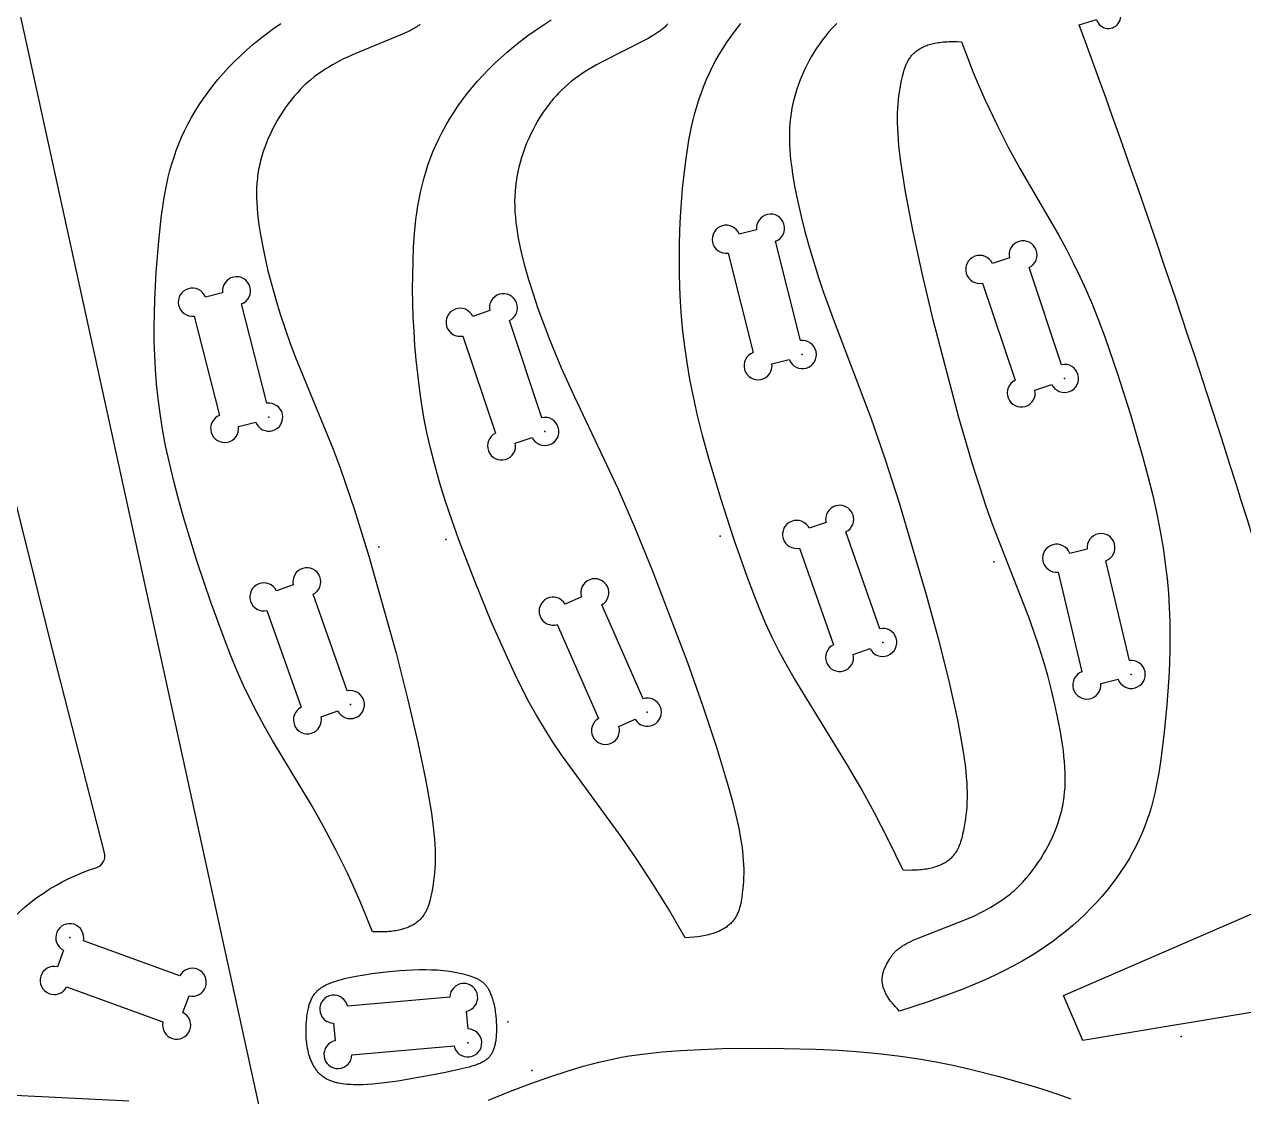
# Model space of a CAD drawing. Extents: x 1.1 to 47.1, y 0.9 to 47.1.
# Drawn here: x 11.59 to 30.28, y 20.75 to 37.19 of the extents above; entities that cross this region are included whole.
import ezdxf

# ---------------------------------------------------------------- set-up
doc = ezdxf.new("R2010")
doc.units = 0
doc.layers.add('DEFAULT', color=7, linetype='CONTINUOUS')
doc.layers.add('LAYER_05', color=7, linetype='CONTINUOUS')

msp = doc.modelspace()

# ---------------------------------------------------------------- linework, layer by layer
at = {"layer": 'DEFAULT'}
for points in [[(10.85, 40.375), (16.364, 15.184)], [(17.656, 37.196), (17.645, 37.187), (17.633, 37.178), (17.621, 37.169), (17.609, 37.161), (17.596, 37.152), (17.582, 37.143), (17.568, 37.135), (17.539, 37.118), (17.507, 37.1), (17.474, 37.083), (17.438, 37.066), (17.36, 37.03), (16.651, 36.74), (16.538, 36.689), (16.48, 36.662), (16.423, 36.633), (16.366, 36.603), (16.309, 36.572), (16.253, 36.538), (16.196, 36.504), (16.141, 36.467), (16.085, 36.428), (16.031, 36.387), (15.977, 36.344), (15.95, 36.321), (15.924, 36.298), (15.898, 36.274), (15.872, 36.25), (15.846, 36.225), (15.821, 36.199), (15.771, 36.145), (15.722, 36.09), (15.675, 36.032), (15.63, 35.972), (15.585, 35.911), (15.543, 35.848), (15.502, 35.783), (15.463, 35.718), (15.426, 35.651), (15.39, 35.584), (15.357, 35.516), (15.326, 35.447), (15.298, 35.378), (15.272, 35.31), (15.248, 35.241), (15.227, 35.173), (15.208, 35.104), (15.199, 35.07), (15.192, 35.036), (15.184, 35.001), (15.178, 34.967), (15.172, 34.932), (15.167, 34.897), (15.162, 34.862), (15.158, 34.827), (15.151, 34.756), (15.147, 34.683), (15.145, 34.609), (15.146, 34.533), (15.149, 34.455), (15.154, 34.374), (15.161, 34.291), (15.171, 34.206), (15.182, 34.117), (15.196, 34.026), (15.23, 33.833), (15.272, 33.628), (15.321, 33.415), (15.378, 33.195), (15.44, 32.971), (15.509, 32.746), (15.583, 32.521), (15.662, 32.3), (15.745, 32.083), (16.321, 30.68), (16.428, 30.393), (16.647, 29.749), (16.869, 29.037), (17.285, 27.547), (17.465, 26.835), (17.619, 26.177), (17.741, 25.592), (17.789, 25.331), (17.827, 25.096), (17.855, 24.886), (17.865, 24.79), (17.873, 24.7), (17.879, 24.615), (17.883, 24.534), (17.885, 24.457), (17.885, 24.385), (17.883, 24.315), (17.88, 24.248), (17.875, 24.184), (17.869, 24.122), (17.861, 24.061), (17.852, 24.001), (17.832, 23.883), (17.82, 23.824), (17.813, 23.795), (17.806, 23.765), (17.799, 23.736), (17.79, 23.708), (17.781, 23.679), (17.776, 23.665), (17.77, 23.651), (17.765, 23.637), (17.759, 23.624), (17.753, 23.61), (17.746, 23.597), (17.739, 23.583), (17.732, 23.57), (17.724, 23.557), (17.716, 23.545), (17.708, 23.532), (17.699, 23.52), (17.69, 23.507), (17.68, 23.495), (17.67, 23.484), (17.66, 23.472), (17.649, 23.461), (17.637, 23.45), (17.625, 23.439), (17.612, 23.429), (17.599, 23.418), (17.586, 23.408), (17.572, 23.399), (17.557, 23.389), (17.541, 23.38), (17.525, 23.371), (17.509, 23.363), (17.492, 23.355), (17.474, 23.347), (17.455, 23.339), (17.436, 23.332), (17.416, 23.325), (17.395, 23.319), (17.374, 23.313), (17.352, 23.307), (17.329, 23.302), (17.305, 23.297), (17.281, 23.293), (17.256, 23.289), (17.23, 23.285), (17.203, 23.282), (17.176, 23.279), (17.147, 23.277), (17.118, 23.275), (17.056, 23.273), (16.992, 23.273), (16.923, 23.275), (16.828, 23.514), (16.734, 23.742), (16.639, 23.958), (16.544, 24.164), (16.357, 24.545), (16.174, 24.89), (15.997, 25.202), (15.388, 26.212), (15.266, 26.426), (15.153, 26.635), (15.048, 26.843), (14.947, 27.055), (14.85, 27.275), (14.752, 27.51), (14.653, 27.762), (14.446, 28.33), (14.237, 28.95), (14.042, 29.582), (13.955, 29.891), (13.877, 30.187), (13.809, 30.466), (13.752, 30.731), (13.705, 30.983), (13.666, 31.223), (13.635, 31.454), (13.612, 31.679), (13.595, 31.898), (13.584, 32.114), (13.578, 32.329), (13.576, 32.543), (13.579, 32.756), (13.585, 32.968), (13.607, 33.391), (13.64, 33.811), (13.683, 34.228), (13.712, 34.436), (13.729, 34.54), (13.748, 34.643), (13.769, 34.746), (13.792, 34.849), (13.818, 34.952), (13.847, 35.054), (13.88, 35.156), (13.915, 35.258), (13.954, 35.36), (13.996, 35.461), (14.043, 35.562), (14.093, 35.662), (14.148, 35.762), (14.206, 35.861), (14.268, 35.96), (14.334, 36.058), (14.403, 36.154), (14.476, 36.25), (14.553, 36.345), (14.634, 36.438), (14.718, 36.53), (14.806, 36.621), (14.897, 36.709), (14.992, 36.797), (15.09, 36.882), (15.192, 36.966), (15.297, 37.048), (15.406, 37.128), (15.52, 37.206)], [(21.453, 37.2), (21.443, 37.189), (21.433, 37.179), (21.422, 37.168), (21.411, 37.157), (21.399, 37.146), (21.387, 37.136), (21.375, 37.125), (21.362, 37.115), (21.348, 37.105), (21.32, 37.084), (21.29, 37.063), (21.258, 37.042), (21.223, 37.021), (21.148, 36.977), (21.066, 36.933), (20.467, 36.63), (20.358, 36.571), (20.248, 36.507), (20.193, 36.473), (20.139, 36.437), (20.084, 36.4), (20.03, 36.361), (19.977, 36.32), (19.925, 36.277), (19.873, 36.232), (19.822, 36.184), (19.797, 36.16), (19.772, 36.135), (19.748, 36.109), (19.723, 36.082), (19.7, 36.055), (19.676, 36.027), (19.653, 35.999), (19.63, 35.97), (19.585, 35.91), (19.542, 35.848), (19.5, 35.785), (19.46, 35.719), (19.422, 35.652), (19.385, 35.583), (19.351, 35.513), (19.318, 35.442), (19.287, 35.37), (19.259, 35.297), (19.233, 35.224), (19.209, 35.15), (19.187, 35.076), (19.168, 35.002), (19.151, 34.929), (19.137, 34.854), (19.125, 34.78), (19.116, 34.705), (19.109, 34.63), (19.105, 34.553), (19.103, 34.476), (19.104, 34.397), (19.108, 34.317), (19.114, 34.235), (19.123, 34.151), (19.134, 34.065), (19.148, 33.976), (19.164, 33.886), (19.183, 33.792), (19.205, 33.695), (19.256, 33.493), (19.316, 33.281), (19.385, 33.061), (19.461, 32.835), (19.543, 32.607), (19.631, 32.377), (19.723, 32.15), (19.818, 31.926), (20.015, 31.493), (20.69, 30.064), (20.951, 29.459), (21.222, 28.796), (21.753, 27.406), (21.99, 26.735), (22.198, 26.109), (22.369, 25.546), (22.438, 25.295), (22.495, 25.067), (22.54, 24.863), (22.558, 24.769), (22.573, 24.681), (22.586, 24.597), (22.596, 24.518), (22.604, 24.442), (22.609, 24.37), (22.613, 24.301), (22.615, 24.234), (22.615, 24.17), (22.613, 24.107), (22.61, 24.046), (22.605, 23.985), (22.593, 23.866), (22.585, 23.806), (22.581, 23.776), (22.576, 23.746), (22.57, 23.716), (22.564, 23.687), (22.556, 23.657), (22.552, 23.643), (22.548, 23.629), (22.543, 23.614), (22.538, 23.6), (22.533, 23.586), (22.527, 23.572), (22.521, 23.558), (22.514, 23.544), (22.508, 23.531), (22.501, 23.517), (22.493, 23.504), (22.485, 23.491), (22.477, 23.478), (22.468, 23.465), (22.458, 23.453), (22.448, 23.44), (22.438, 23.428), (22.427, 23.416), (22.416, 23.404), (22.404, 23.393), (22.391, 23.382), (22.378, 23.37), (22.364, 23.36), (22.35, 23.349), (22.335, 23.339), (22.32, 23.329), (22.303, 23.319), (22.287, 23.309), (22.269, 23.3), (22.251, 23.291), (22.232, 23.282), (22.212, 23.274), (22.192, 23.266), (22.17, 23.258), (22.148, 23.251), (22.126, 23.244), (22.102, 23.237), (22.078, 23.231), (22.053, 23.225), (22.027, 23.219), (22, 23.214), (21.972, 23.209), (21.943, 23.205), (21.914, 23.2), (21.852, 23.193), (21.786, 23.188), (21.716, 23.185), (21.46, 23.627), (21.211, 24.029), (20.973, 24.393), (20.746, 24.723), (19.823, 25.991), (19.685, 26.194), (19.559, 26.392), (19.441, 26.59), (19.328, 26.792), (19.217, 27.003), (19.106, 27.23), (18.991, 27.477), (18.744, 28.036), (18.49, 28.654), (18.248, 29.287), (18.138, 29.596), (18.038, 29.893), (17.951, 30.174), (17.877, 30.44), (17.813, 30.692), (17.759, 30.934), (17.713, 31.166), (17.675, 31.392), (17.643, 31.613), (17.616, 31.832), (17.594, 32.05), (17.575, 32.268), (17.56, 32.486), (17.549, 32.702), (17.542, 32.918), (17.539, 33.134), (17.54, 33.348), (17.545, 33.562), (17.554, 33.775), (17.569, 33.987), (17.579, 34.093), (17.59, 34.198), (17.604, 34.303), (17.62, 34.408), (17.639, 34.513), (17.66, 34.617), (17.683, 34.721), (17.71, 34.824), (17.74, 34.928), (17.773, 35.031), (17.809, 35.133), (17.849, 35.236), (17.893, 35.338), (17.941, 35.439), (17.992, 35.54), (18.047, 35.641), (18.106, 35.741), (18.168, 35.84), (18.234, 35.938), (18.304, 36.035), (18.377, 36.131), (18.454, 36.226), (18.534, 36.32), (18.618, 36.413), (18.705, 36.504), (18.796, 36.594), (18.891, 36.682), (18.989, 36.769), (19.09, 36.854), (19.195, 36.937), (19.305, 37.02), (19.419, 37.101), (19.538, 37.182), (19.663, 37.263)], [(24.041, 37.208), (24.015, 37.182), (23.99, 37.156), (23.965, 37.129), (23.916, 37.073), (23.868, 37.014), (23.821, 36.954), (23.776, 36.891), (23.733, 36.827), (23.691, 36.762), (23.651, 36.695), (23.613, 36.626), (23.577, 36.557), (23.543, 36.487), (23.511, 36.416), (23.481, 36.344), (23.454, 36.272), (23.429, 36.2), (23.407, 36.127), (23.387, 36.055), (23.369, 35.981), (23.354, 35.908), (23.342, 35.833), (23.332, 35.757), (23.324, 35.68), (23.319, 35.601), (23.317, 35.521), (23.316, 35.438), (23.319, 35.354), (23.323, 35.267), (23.33, 35.178), (23.34, 35.086), (23.351, 34.991), (23.365, 34.894), (23.401, 34.688), (23.444, 34.472), (23.496, 34.247), (23.554, 34.016), (23.619, 33.782), (23.688, 33.547), (23.762, 33.312), (23.84, 33.082), (24.003, 32.635), (24.565, 31.158), (24.779, 30.535), (24.999, 29.853), (25.42, 28.426), (25.605, 27.739), (25.764, 27.098), (25.891, 26.525), (25.94, 26.269), (25.98, 26.037), (26.009, 25.83), (26.019, 25.735), (26.028, 25.646), (26.034, 25.562), (26.038, 25.482), (26.04, 25.406), (26.04, 25.333), (26.038, 25.264), (26.034, 25.197), (26.029, 25.133), (26.023, 25.071), (26.015, 25.01), (26.006, 24.95), (25.984, 24.831), (25.972, 24.772), (25.965, 24.743), (25.958, 24.713), (25.95, 24.684), (25.941, 24.655), (25.932, 24.627), (25.926, 24.613), (25.921, 24.599), (25.915, 24.585), (25.909, 24.571), (25.903, 24.557), (25.896, 24.544), (25.889, 24.531), (25.881, 24.517), (25.873, 24.504), (25.865, 24.492), (25.857, 24.479), (25.848, 24.466), (25.838, 24.454), (25.828, 24.442), (25.818, 24.43), (25.807, 24.419), (25.796, 24.407), (25.784, 24.396), (25.772, 24.385), (25.759, 24.375), (25.746, 24.365), (25.732, 24.354), (25.717, 24.345), (25.702, 24.335), (25.687, 24.326), (25.67, 24.317), (25.653, 24.309), (25.636, 24.301), (25.618, 24.293), (25.599, 24.285), (25.579, 24.278), (25.559, 24.271), (25.538, 24.265), (25.516, 24.259), (25.494, 24.253), (25.47, 24.248), (25.446, 24.243), (25.422, 24.238), (25.396, 24.234), (25.37, 24.231), (25.343, 24.228), (25.314, 24.225), (25.286, 24.223), (25.256, 24.221), (25.193, 24.219), (25.128, 24.218), (25.058, 24.22), (24.836, 24.682), (24.62, 25.101), (24.41, 25.483), (24.209, 25.829), (23.387, 27.164), (23.265, 27.378), (23.154, 27.585), (23.052, 27.791), (22.955, 28.001), (22.861, 28.221), (22.768, 28.455), (22.672, 28.71), (22.469, 29.287), (22.263, 29.923), (22.071, 30.572), (21.985, 30.889), (21.909, 31.193), (21.844, 31.48), (21.79, 31.75), (21.746, 32.007), (21.711, 32.252), (21.683, 32.487), (21.662, 32.715), (21.648, 32.939), (21.638, 33.159), (21.632, 33.378), (21.63, 33.597), (21.632, 33.814), (21.637, 34.031), (21.647, 34.247), (21.661, 34.462), (21.678, 34.676), (21.7, 34.889), (21.726, 35.101), (21.757, 35.311), (21.775, 35.415), (21.795, 35.52), (21.816, 35.623), (21.841, 35.727), (21.867, 35.829), (21.896, 35.932), (21.928, 36.033), (21.962, 36.135), (22, 36.235), (22.041, 36.336), (22.085, 36.435), (22.133, 36.534), (22.184, 36.632), (22.24, 36.73), (22.299, 36.827), (22.361, 36.923), (22.427, 37.018), (22.497, 37.112), (22.571, 37.204)], [(30.794, 22.106), (27.815, 21.611), (27.516, 22.299), (30.759, 23.707)], [(18.704, 20.696), (19.04, 20.83), (19.353, 20.948), (19.641, 21.05), (19.907, 21.138), (20.155, 21.213), (20.274, 21.246), (20.392, 21.276), (20.509, 21.303), (20.625, 21.328), (20.743, 21.351), (20.861, 21.371), (20.982, 21.39), (21.106, 21.406), (21.366, 21.434), (21.649, 21.455), (21.958, 21.472), (22.29, 21.484), (22.996, 21.491), (23.718, 21.476), (24.069, 21.459), (24.405, 21.436), (24.722, 21.406), (25.02, 21.37), (25.301, 21.328), (25.567, 21.282), (25.822, 21.231), (26.066, 21.176), (26.532, 21.057), (26.982, 20.93), (27.201, 20.862), (27.417, 20.791), (27.629, 20.716)], [(13.189, 20.677), (11.338, 20.771), (10.759, 20.794), (10.121, 20.808), (9.436, 20.806), (8.697, 20.785), (7.891, 20.745)]]:
    msp.add_lwpolyline(points, dxfattribs=at)
for points in [[(33.253, 18.998, 0.029534), (27.759, 37.187), (28.024, 37.266, 2.416438), (28.151, 37.503)], [(11.195, 23.252, -0.144918), (12.695, 24.262, 0.388986), (12.816, 24.488), (11.986, 27.723), (10.84, 32.307)]]:
    msp.add_lwpolyline(points, format="xyb", dxfattribs=at)
for points in [[(25.005, 22.061), (24.973, 22.093), (24.943, 22.125), (24.915, 22.155), (24.89, 22.185), (24.878, 22.2), (24.867, 22.214), (24.856, 22.229), (24.846, 22.243), (24.836, 22.257), (24.827, 22.271), (24.819, 22.285), (24.811, 22.298), (24.803, 22.311), (24.796, 22.325), (24.789, 22.338), (24.783, 22.351), (24.777, 22.363), (24.772, 22.376), (24.767, 22.389), (24.763, 22.401), (24.759, 22.413), (24.755, 22.425), (24.752, 22.437), (24.749, 22.449), (24.747, 22.46), (24.744, 22.472), (24.743, 22.483), (24.741, 22.494), (24.74, 22.505), (24.739, 22.516), (24.739, 22.527), (24.739, 22.537), (24.739, 22.548), (24.739, 22.558), (24.739, 22.568), (24.74, 22.578), (24.741, 22.588), (24.743, 22.598), (24.744, 22.608), (24.746, 22.617), (24.748, 22.627), (24.75, 22.636), (24.752, 22.645), (24.755, 22.654), (24.758, 22.663), (24.76, 22.672), (24.766, 22.689), (24.773, 22.706), (24.78, 22.722), (24.787, 22.738), (24.794, 22.754), (24.809, 22.783), (24.824, 22.812), (24.839, 22.838), (24.855, 22.863), (24.863, 22.875), (24.871, 22.887), (24.879, 22.899), (24.887, 22.91), (24.895, 22.921), (24.904, 22.932), (24.912, 22.942), (24.921, 22.952), (24.93, 22.962), (24.94, 22.972), (24.95, 22.982), (24.96, 22.991), (24.97, 23), (24.981, 23.009), (24.992, 23.018), (25.003, 23.027), (25.015, 23.036), (25.027, 23.044), (25.04, 23.053), (25.053, 23.061), (25.066, 23.07), (25.08, 23.078), (25.11, 23.095), (25.142, 23.112), (25.176, 23.128), (25.212, 23.145), (25.291, 23.179), (26.004, 23.458), (26.118, 23.507), (26.176, 23.533), (26.233, 23.561), (26.291, 23.59), (26.348, 23.621), (26.406, 23.653), (26.463, 23.687), (26.519, 23.723), (26.575, 23.761), (26.63, 23.801), (26.685, 23.843), (26.712, 23.865), (26.738, 23.888), (26.765, 23.911), (26.791, 23.935), (26.817, 23.96), (26.843, 23.985), (26.894, 24.038), (26.943, 24.093), (26.991, 24.15), (27.038, 24.209), (27.083, 24.27), (27.127, 24.332), (27.169, 24.396), (27.209, 24.461), (27.247, 24.527), (27.283, 24.593), (27.318, 24.661), (27.35, 24.729), (27.379, 24.797), (27.407, 24.865), (27.432, 24.934), (27.454, 25.002), (27.474, 25.07), (27.483, 25.104), (27.491, 25.138), (27.499, 25.172), (27.506, 25.206), (27.513, 25.241), (27.519, 25.276), (27.524, 25.311), (27.529, 25.346), (27.536, 25.417), (27.542, 25.49), (27.545, 25.564), (27.545, 25.64), (27.544, 25.718), (27.54, 25.799), (27.534, 25.882), (27.526, 25.967), (27.516, 26.056), (27.503, 26.148), (27.473, 26.342), (27.434, 26.547), (27.388, 26.761), (27.336, 26.981), (27.277, 27.206), (27.212, 27.433), (27.141, 27.658), (27.066, 27.881), (26.987, 28.099), (26.434, 29.512), (26.332, 29.801), (26.123, 30.448), (25.913, 31.164), (25.521, 32.66), (25.353, 33.375), (25.21, 34.035), (25.098, 34.623), (25.054, 34.884), (25.02, 35.12), (24.996, 35.33), (24.987, 35.426), (24.981, 35.516), (24.976, 35.602), (24.974, 35.683), (24.973, 35.759), (24.974, 35.832), (24.977, 35.901), (24.982, 35.968), (24.987, 36.032), (24.995, 36.095), (25.003, 36.155), (25.013, 36.215), (25.035, 36.333), (25.048, 36.391), (25.055, 36.421), (25.063, 36.45), (25.071, 36.479), (25.08, 36.507), (25.09, 36.536), (25.095, 36.55), (25.101, 36.563), (25.106, 36.577), (25.113, 36.591), (25.119, 36.604), (25.126, 36.617), (25.133, 36.631), (25.14, 36.644), (25.148, 36.656), (25.156, 36.669), (25.165, 36.681), (25.174, 36.694), (25.183, 36.706), (25.193, 36.718), (25.204, 36.729), (25.214, 36.74), (25.225, 36.752), (25.237, 36.762), (25.249, 36.773), (25.262, 36.783), (25.275, 36.793), (25.289, 36.803), (25.304, 36.813), (25.319, 36.822), (25.334, 36.831), (25.35, 36.839), (25.367, 36.847), (25.384, 36.855), (25.402, 36.863), (25.421, 36.87), (25.44, 36.877), (25.46, 36.883), (25.481, 36.889), (25.503, 36.895), (25.525, 36.9), (25.548, 36.905), (25.571, 36.91), (25.596, 36.914), (25.621, 36.917), (25.647, 36.92), (25.674, 36.923), (25.701, 36.925), (25.73, 36.927), (25.759, 36.928), (25.821, 36.93), (25.886, 36.929), (25.954, 36.926), (26.045, 36.685), (26.136, 36.456), (26.227, 36.238), (26.318, 36.03), (26.499, 35.646), (26.676, 35.298), (26.848, 34.983), (27.44, 33.964), (27.559, 33.748), (27.668, 33.537), (27.77, 33.327), (27.867, 33.114), (27.961, 32.892), (28.055, 32.656), (28.15, 32.401), (28.348, 31.831), (28.546, 31.207), (28.73, 30.571), (28.813, 30.262), (28.886, 29.965), (28.949, 29.684), (29.001, 29.418), (29.045, 29.166), (29.079, 28.925), (29.106, 28.693), (29.126, 28.468), (29.139, 28.249), (29.147, 28.033), (29.15, 27.818), (29.148, 27.604), (29.142, 27.391), (29.132, 27.178), (29.103, 26.756), (29.063, 26.337), (29.013, 25.92), (28.981, 25.713), (28.962, 25.61), (28.941, 25.507), (28.919, 25.404), (28.894, 25.301), (28.866, 25.199), (28.835, 25.097), (28.801, 24.996), (28.764, 24.894), (28.724, 24.794), (28.679, 24.693), (28.631, 24.593), (28.579, 24.493), (28.523, 24.394), (28.463, 24.296), (28.4, 24.199), (28.332, 24.102), (28.261, 24.006), (28.186, 23.912), (28.108, 23.819), (28.026, 23.727), (27.94, 23.636), (27.851, 23.547), (27.758, 23.459), (27.662, 23.374), (27.562, 23.29), (27.459, 23.208), (27.353, 23.128), (27.242, 23.049), (27.128, 22.973), (27.008, 22.898), (26.883, 22.824), (26.752, 22.752), (26.614, 22.681), (26.47, 22.611), (26.318, 22.541), (26.159, 22.472), (25.99, 22.403), (25.813, 22.335), (25.43, 22.199)], [(17.921, 22.69), (18.01, 22.682), (18.097, 22.671), (18.138, 22.665), (18.179, 22.658), (18.219, 22.651), (18.258, 22.643), (18.295, 22.635), (18.331, 22.626), (18.365, 22.617), (18.398, 22.607), (18.429, 22.597), (18.459, 22.586), (18.487, 22.575), (18.5, 22.57), (18.512, 22.564), (18.524, 22.558), (18.536, 22.552), (18.547, 22.546), (18.558, 22.541), (18.568, 22.534), (18.578, 22.528), (18.587, 22.522), (18.596, 22.516), (18.604, 22.509), (18.613, 22.503), (18.62, 22.497), (18.628, 22.49), (18.635, 22.483), (18.642, 22.477), (18.648, 22.47), (18.654, 22.463), (18.66, 22.456), (18.666, 22.449), (18.671, 22.442), (18.677, 22.435), (18.682, 22.427), (18.686, 22.42), (18.691, 22.413), (18.695, 22.405), (18.7, 22.398), (18.704, 22.39), (18.712, 22.374), (18.719, 22.359), (18.726, 22.343), (18.74, 22.309), (18.747, 22.292), (18.753, 22.274), (18.76, 22.256), (18.766, 22.237), (18.771, 22.217), (18.777, 22.196), (18.783, 22.174), (18.788, 22.152), (18.793, 22.128), (18.797, 22.102), (18.802, 22.076), (18.806, 22.048), (18.813, 21.987), (18.819, 21.92), (18.821, 21.885), (18.823, 21.848), (18.824, 21.811), (18.824, 21.774), (18.823, 21.736), (18.821, 21.699), (18.819, 21.661), (18.815, 21.625), (18.812, 21.606), (18.81, 21.589), (18.806, 21.571), (18.803, 21.553), (18.799, 21.536), (18.795, 21.52), (18.79, 21.503), (18.785, 21.487), (18.78, 21.472), (18.777, 21.464), (18.774, 21.457), (18.771, 21.449), (18.768, 21.442), (18.765, 21.435), (18.761, 21.428), (18.758, 21.421), (18.754, 21.415), (18.75, 21.408), (18.747, 21.402), (18.743, 21.395), (18.739, 21.389), (18.734, 21.383), (18.73, 21.377), (18.726, 21.371), (18.721, 21.366), (18.716, 21.36), (18.711, 21.355), (18.706, 21.349), (18.701, 21.344), (18.696, 21.339), (18.691, 21.334), (18.685, 21.329), (18.68, 21.324), (18.674, 21.32), (18.668, 21.315), (18.662, 21.31), (18.656, 21.306), (18.65, 21.302), (18.643, 21.297), (18.637, 21.293), (18.63, 21.289), (18.616, 21.281), (18.602, 21.273), (18.587, 21.266), (18.572, 21.258), (18.556, 21.251), (18.539, 21.245), (18.522, 21.238), (18.504, 21.232), (18.486, 21.225), (18.447, 21.213), (18.406, 21.201), (18.362, 21.19), (18.266, 21.167), (18.045, 21.119), (17.799, 21.07), (17.313, 20.987), (17.107, 20.958), (17.016, 20.948), (16.93, 20.94), (16.849, 20.934), (16.773, 20.931), (16.701, 20.929), (16.631, 20.93), (16.596, 20.932), (16.562, 20.934), (16.529, 20.936), (16.496, 20.939), (16.464, 20.944), (16.432, 20.949), (16.401, 20.954), (16.386, 20.958), (16.371, 20.961), (16.356, 20.965), (16.341, 20.969), (16.327, 20.974), (16.312, 20.978), (16.298, 20.983), (16.284, 20.989), (16.27, 20.994), (16.257, 21), (16.244, 21.006), (16.23, 21.013), (16.218, 21.02), (16.205, 21.027), (16.193, 21.034), (16.18, 21.042), (16.168, 21.051), (16.157, 21.06), (16.145, 21.069), (16.134, 21.078), (16.123, 21.088), (16.113, 21.098), (16.102, 21.109), (16.092, 21.12), (16.082, 21.131), (16.073, 21.143), (16.063, 21.155), (16.054, 21.168), (16.045, 21.181), (16.037, 21.194), (16.028, 21.207), (16.02, 21.221), (16.013, 21.235), (16.005, 21.25), (15.998, 21.265), (15.991, 21.28), (15.984, 21.296), (15.978, 21.312), (15.971, 21.328), (15.965, 21.344), (15.96, 21.361), (15.954, 21.378), (15.949, 21.396), (15.944, 21.414), (15.94, 21.432), (15.935, 21.45), (15.928, 21.488), (15.921, 21.527), (15.915, 21.567), (15.911, 21.608), (15.907, 21.649), (15.905, 21.692), (15.904, 21.734), (15.904, 21.777), (15.905, 21.82), (15.907, 21.862), (15.91, 21.904), (15.914, 21.946), (15.919, 21.986), (15.925, 22.026), (15.932, 22.065), (15.94, 22.102), (15.945, 22.12), (15.949, 22.137), (15.954, 22.154), (15.959, 22.171), (15.965, 22.187), (15.971, 22.203), (15.977, 22.218), (15.983, 22.233), (15.99, 22.247), (15.996, 22.261), (16.004, 22.274), (16.011, 22.287), (16.019, 22.3), (16.027, 22.312), (16.032, 22.318), (16.036, 22.324), (16.04, 22.33), (16.045, 22.335), (16.05, 22.341), (16.054, 22.346), (16.059, 22.352), (16.064, 22.357), (16.069, 22.363), (16.074, 22.368), (16.08, 22.373), (16.085, 22.378), (16.091, 22.383), (16.096, 22.388), (16.108, 22.397), (16.12, 22.407), (16.132, 22.416), (16.145, 22.424), (16.158, 22.433), (16.172, 22.441), (16.187, 22.449), (16.202, 22.457), (16.217, 22.465), (16.234, 22.472), (16.25, 22.479), (16.267, 22.487), (16.285, 22.494), (16.323, 22.507), (16.363, 22.52), (16.405, 22.533), (16.449, 22.545), (16.496, 22.557), (16.593, 22.579), (16.696, 22.599), (16.803, 22.618), (16.912, 22.634), (17.131, 22.662), (17.342, 22.682), (17.444, 22.689), (17.544, 22.694), (17.641, 22.697), (17.737, 22.697), (17.83, 22.695)]]:
    msp.add_lwpolyline(points, close=True, dxfattribs=at)
for points in [[(23.103, 33.867, 2.065038), (22.813, 34.04), (22.548, 33.974, 2.065038), (22.375, 33.684), (22.759, 32.159, 2.065038), (23.048, 31.985), (23.313, 32.052, 2.065038), (23.486, 32.342)], [(26.779, 31.734, 2.065038), (27.081, 31.584), (27.34, 31.671, 2.065038), (27.49, 31.973), (26.99, 33.464, 2.065038), (26.688, 33.614), (26.429, 33.527, 2.065038), (26.279, 33.225)], [(14.916, 32.906, 2.065038), (14.625, 33.078), (14.361, 33.01, 2.065038), (14.189, 32.72), (14.579, 31.196, 2.065038), (14.869, 31.024), (15.133, 31.092, 2.065038), (15.305, 31.382)], [(19.022, 32.651, 2.065038), (18.72, 32.802), (18.461, 32.715, 2.065038), (18.311, 32.413), (18.811, 30.922, 2.065038), (19.113, 30.771), (19.372, 30.858, 2.065038), (19.522, 31.16)], [(24.181, 29.409, 2.065038), (23.877, 29.555), (23.619, 29.465, 2.065038), (23.473, 29.161), (23.992, 27.677, 2.065038), (24.296, 27.53), (24.553, 27.62, 2.065038), (24.7, 27.924)], [(27.802, 27.263, 2.065038), (28.09, 27.086), (28.355, 27.149, 2.065038), (28.532, 27.437), (28.167, 28.967, 2.065038), (27.88, 29.144), (27.614, 29.08, 2.065038), (27.438, 28.793)], [(16.012, 28.452, 2.065038), (15.708, 28.597), (15.451, 28.506, 2.065038), (15.305, 28.202), (15.831, 26.719, 2.065038), (16.135, 26.574), (16.392, 26.665, 2.065038), (16.537, 26.97)], [(20.441, 28.29, 2.065038), (20.127, 28.413), (19.877, 28.303, 2.065038), (19.755, 27.989), (20.387, 26.548, 2.065038), (20.701, 26.426), (20.951, 26.535, 2.065038), (21.074, 26.85)], [(12.49, 23.137, 2.065038), (12.185, 22.995), (12.091, 22.738, 2.065038), (12.234, 22.432), (13.711, 21.893, 2.065038), (14.017, 22.036), (14.111, 22.292, 2.065038), (13.968, 22.598)], [(16.541, 22.134, 2.065038), (16.324, 21.875), (16.349, 21.603, 2.065038), (16.607, 21.387), (18.174, 21.527, 2.065038), (18.39, 21.786), (18.366, 22.058, 2.065038), (18.107, 22.274)]]:
    msp.add_lwpolyline(points, format="xyb", close=True, dxfattribs=at)
at = {"layer": 'LAYER_05'}
for p in [(23.514, 32.128), (27.534, 31.762), (15.334, 31.169), (19.567, 30.95), (17.021, 29.182), (18.048, 29.29), (22.253, 29.342), (26.449, 28.95), (24.747, 27.714), (28.557, 27.223), (16.585, 26.76), (21.136, 26.644), (12.281, 23.187), (19.001, 21.894), (18.385, 21.571), (29.321, 21.669), (19.365, 21.151)]:
    msp.add_point(p, dxfattribs=at)

doc.saveas('drawing.dxf')
